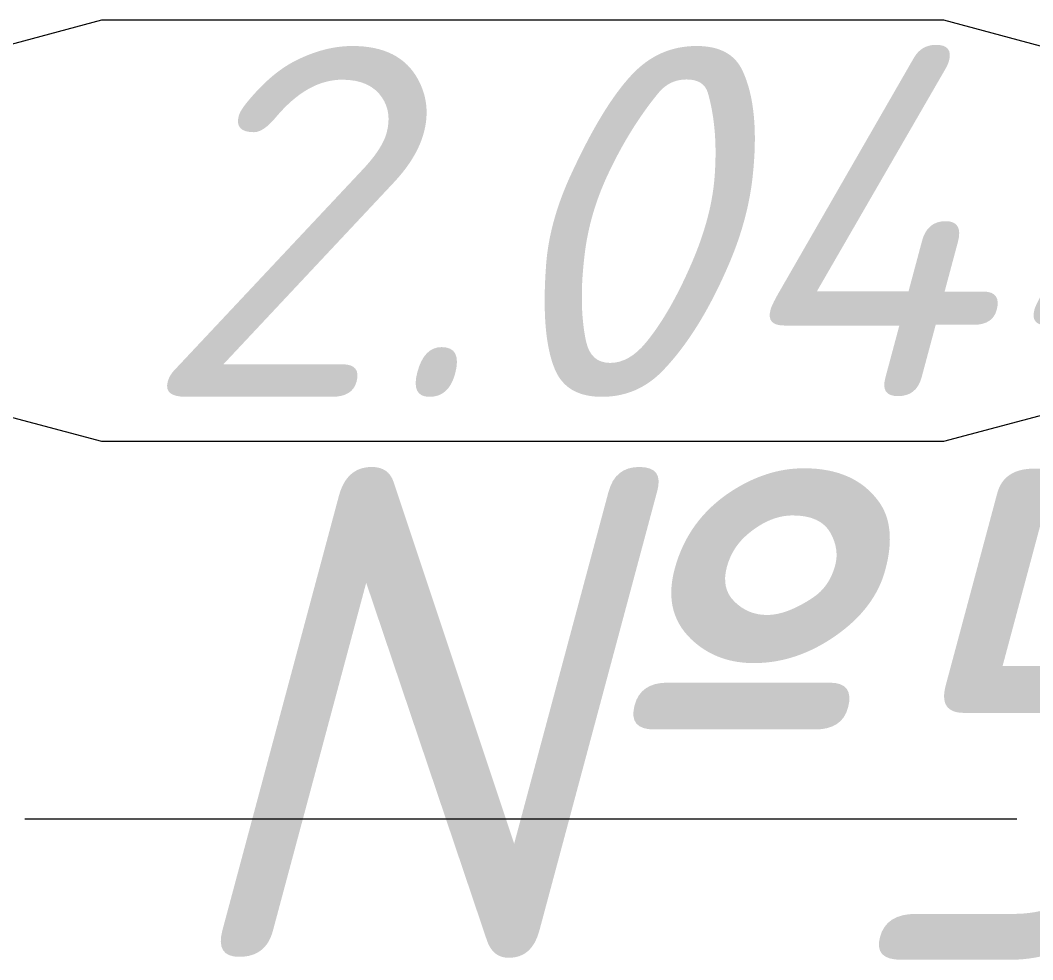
# Model space of a CAD drawing. Header units: millimetres. Extents: x -537608 to 253996, y -217170 to 186033.
# Drawn here: x -284005 to -282563, y -54036 to -52697 of the extents above; entities that cross this region are included whole.
import ezdxf

# ---------------------------------------------------------------- set-up
doc = ezdxf.new("R2010")
doc.units = ezdxf.units.MM
doc.layers.add('PDF _Геометрия', color=7, linetype='Continuous')
doc.layers.add('PDF _Текст', color=7, linetype='Continuous')
doc.styles.add('PDF ISOCPEUR Italic', font='isocpeui.ttf')

msp = doc.modelspace()

# ---------------------------------------------------------------- linework, layer by layer
at = {"layer": 'PDF _Геометрия', "color": 253, "lineweight": 9, "true_color": 0xaaaaaa}
for p, q in [((-283889.3138, -52696.6449), (-284039.3145, -52736.8363)), ((-282689.3151, -52696.6449), (-283889.3138, -52696.6449)), ((-282539.3145, -52736.8363), (-282689.3151, -52696.6449)), ((-284039.3145, -53256.4518), (-283889.3138, -53296.6431)), ((-282689.3151, -53296.6431), (-282539.3145, -53256.4518)), ((-283889.3138, -53296.6431), (-282689.3151, -53296.6431)), ((-283998.3523, -53834.6794), (-282585.4415, -53834.6794))]:
    msp.add_line(p, q, dxfattribs=at)

# ---------------------------------------------------------------- texts
at = {"layer": 'PDF _Текст', "attachment_point": 4, "style": 'PDF ISOCPEUR Italic'}
for s, insert, char_height in [('2.044', (-283836.6461, -52983.356), 500), ('№5', (-283803.2548, -53685.6362), 700)]:
    msp.add_mtext(s, dxfattribs=dict(at, insert=insert, char_height=char_height))

doc.saveas('drawing.dxf')
